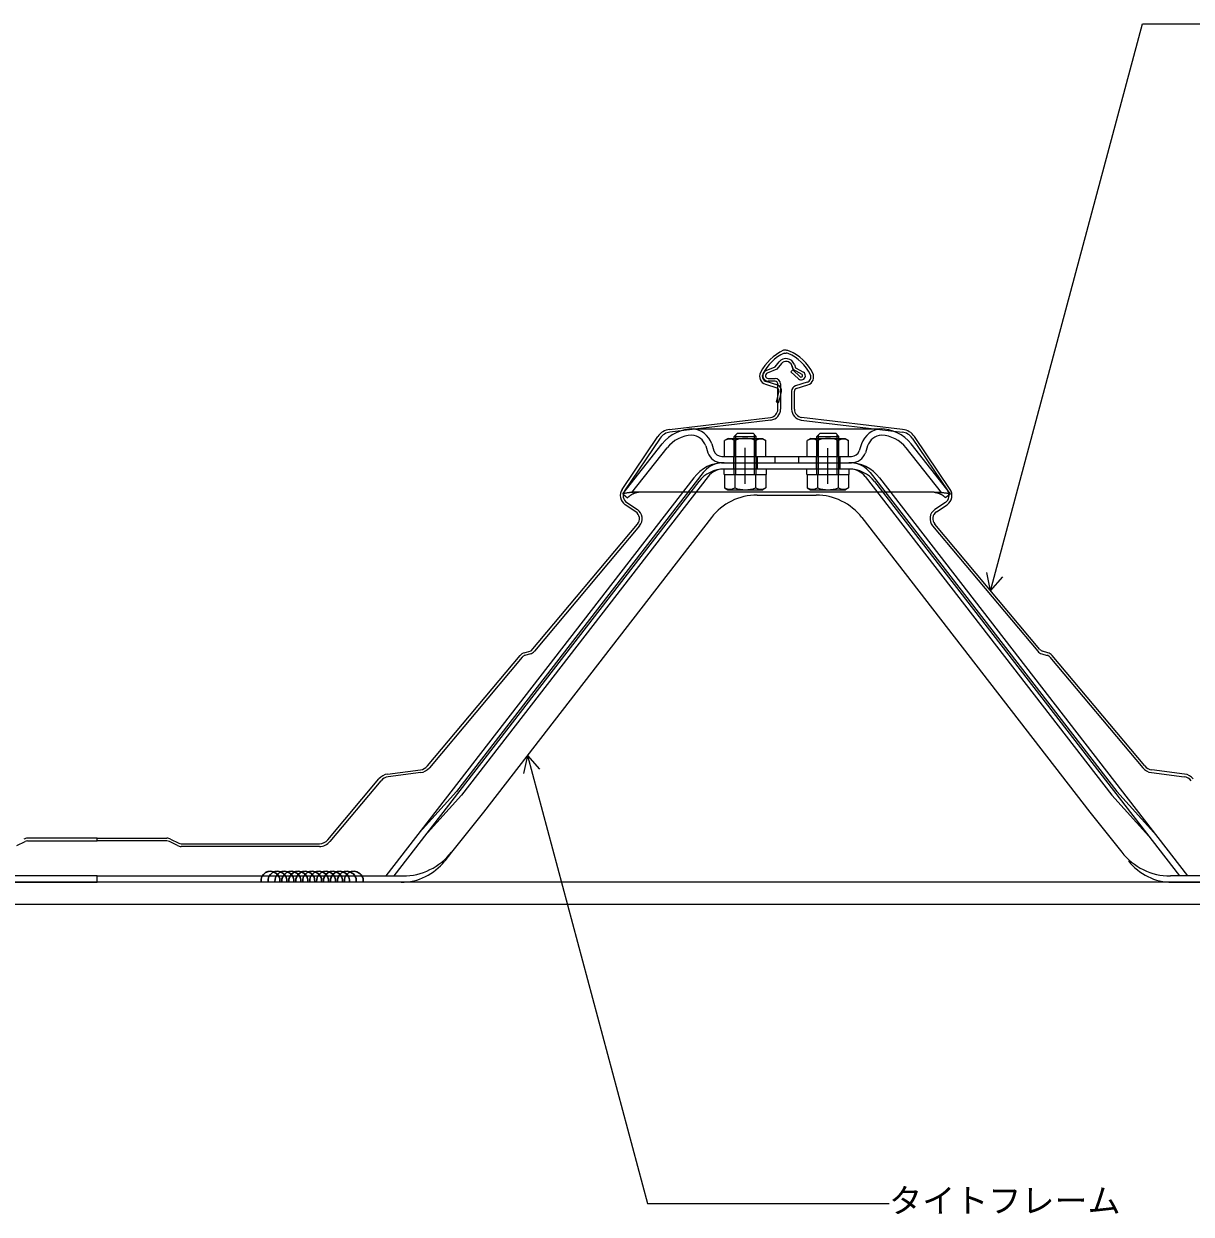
# Model space of a CAD drawing. Units: millimetres at full size, sheet at 1:3; details may follow other scales. Extents: x -1262 to 3778, y -891 to 1036.
# Drawn here: x 2548.5 to 2972.1, y 67.6 to 499.5 of the extents above; entities that cross this region are included whole.
import ezdxf
from ezdxf.enums import TextEntityAlignment as Align

# ---------------------------------------------------------------- set-up
doc = ezdxf.new("R2010")
doc.units = ezdxf.units.MM
doc.header["$LTSCALE"] = 3
for name, color, linetype, lineweight in [('0-6_名称1', 5, 'Continuous', 25), ('0-B_屋根1', 6, 'Continuous', 20), ('2-A_タイトフレーム', 3, 'Continuous', 9), ('3-F_シーリング1', 134, 'Continuous', 30), ('4-2_H鋼1', 2, 'Continuous', 18)]:
    doc.layers.add(name, color=color, linetype=linetype, lineweight=lineweight)
doc.styles.add('ＭＳ ゴシック', font='')
doc.styles.get('ＭＳ ゴシック').set_extended_font_data('MS Gothic')

msp = doc.modelspace()

# ---------------------------------------------------------------- linework, layer by layer
at = {"layer": '0-6_名称1'}
for p, q in [((2899.315, 293.772), (2897.97, 300.344)), ((2899.315, 293.772), (2903.766, 298.791)), ((2731.201, 234.028), (2729.856, 227.456)), ((2731.201, 234.028), (2735.651, 229.009))]:
    msp.add_line(p, q, dxfattribs=at)
for points in [[(2899.315, 293.772), (2954.429, 499.46), (3001.258, 499.46)], [(2731.201, 234.028), (2774.76, 71.464), (2862.484, 71.464)]]:
    msp.add_lwpolyline(points, dxfattribs=at)
at = {"layer": '0-B_屋根1'}
for p, q in [((2825.095, 380.994), (2824.195, 380.994)), ((2824.419, 379.995), (2825.095, 379.995)), ((2828.105, 375.881), (2828.537, 374.683)), ((2827.164, 375.541), (2827.719, 374.007)), ((2817.579, 368.675), (2821.766, 367.373)), ((2822.063, 368.328), (2817.876, 369.63)), ((2818.595, 370.795), (2821.095, 370.795)), ((2821.095, 369.794), (2818.595, 369.794)), ((2822.095, 359.659), (2822.095, 368.794)), ((2823.095, 368.795), (2823.095, 359.659)), ((2832.707, 369.427), (2828.483, 368.07)), ((2828.789, 367.118), (2833.013, 368.475)), ((2827.095, 366.165), (2827.095, 359.659)), ((2828.095, 359.659), (2828.095, 366.165)), ((2782.822, 352.319), (2819.45, 356.68)), ((2819.568, 355.687), (2782.94, 351.326)), ((2830.622, 355.687), (2867.25, 351.326)), ((2867.369, 352.319), (2830.74, 356.68)), ((2765.614, 330.551), (2778.559, 349.719)), ((2779.387, 349.159), (2766.442, 329.991)), ((2870.803, 349.159), (2883.748, 329.991)), ((2884.577, 330.551), (2871.632, 349.719)), ((2770.56, 322.384), (2766.69, 324.997)), ((2767.25, 325.826), (2771.12, 323.212)), ((2882.941, 325.826), (2879.071, 323.212)), ((2879.63, 322.384), (2883.5, 324.997)), ((2771.945, 317.326), (2733.784, 271.848)), ((2878.245, 317.326), (2916.406, 271.848)), ((2917.172, 272.49), (2879.011, 317.969)), ((2694.912, 230.188), (2728.591, 270.326)), ((2729.357, 269.683), (2695.678, 229.546)), ((2732.321, 270.895), (2730.332, 270.318)), ((2917.869, 270.895), (2919.858, 270.318)), ((2920.137, 271.279), (2918.147, 271.855)), ((2920.833, 269.683), (2954.513, 229.546)), ((2955.279, 230.188), (2921.6, 270.325)), ((2658.794, 203.423), (2677.32, 225.502)), ((2678.086, 224.86), (2659.56, 202.781)), ((2680.504, 227.246), (2692.365, 228.793)), ((2692.494, 227.801), (2680.633, 226.255)), ((2957.696, 227.801), (2969.557, 226.255)), ((2969.686, 227.246), (2957.826, 228.793)), ((2575.095, 203.995), (2549.803, 203.995)), ((2601.728, 203.678), (2604.673, 202.206)), ((2545.964, 201.311), (2548.909, 202.783)), ((2604.226, 201.311), (2601.281, 202.783)), ((2605.567, 201.995), (2655.73, 201.995)), ((2655.73, 200.995), (2605.567, 200.995))]:
    msp.add_line(p, q, dxfattribs=at)
for points in [[(2817.84, 373.646), (2821.147, 374.99), (2822.602, 376.799)], [(2823.381, 376.172), (2821.763, 374.161), (2818.216, 372.72)], [(2828.105, 375.881), (2828.537, 374.683), (2831.41, 373.054)], [(2829.578, 370.692), (2826.855, 373.196), (2827.533, 373.933), (2830.257, 371.426)], [(2830.874, 372.21), (2827.719, 374.007), (2827.164, 375.541)], [(2822.439, 366.173), (2821.452, 362.273), (2822.421, 362.028), (2823.408, 365.928)], [(2730.054, 271.279), (2732.627, 272.024), (2771.179, 317.969)], [(2549.803, 202.995), (2575.095, 202.995), (2575.095, 203.995)], [(2600.387, 202.995), (2575.095, 202.995), (2575.095, 203.995), (2600.387, 203.995)]]:
    msp.add_lwpolyline(points, dxfattribs=at)
for centre, radius, start, end in [((2831.691, 364.812), 17.834, 114.85353, 152.90711), ((2825.096, 377.999), 2.995, 66.57536, 90.0188), ((2819.534, 365.146), 17, 26.54208, 66.59444), ((2831.691, 364.812), 16.834, 115.59267, 153.13098), ((2825.093, 374.78), 3.207, 20.0769, 140.98235), ((2825.095, 374.793), 2.2, 19.8741, 141.18971), ((2825.095, 377.996), 1.999, 66.57715, 89.99521), ((2819.534, 365.146), 16, 25.93718, 66.59444), ((2818.47, 371.54), 3, 152.3059, 252.73149), ((2818.47, 371.54), 2, 153.88999, 252.73245), ((2818.595, 371.794), 2, 112.17758, 269.99958), ((2818.595, 371.795), 1, 112.25568, 269.99723), ((2830.595, 371.795), 1.5, 227.30688, 57.10469), ((2830.595, 371.794), 0.5, 227.51087, 56.11639), ((2832.095, 371.331), 2, 287.81273, 24.00079), ((2832.095, 371.331), 3, 287.81508, 28.07475), ((2821.095, 368.795), 2, 0.00034, 90), ((2821.095, 368.794), 1, 0, 90), ((2821.47, 366.418), 1, 345.8, 72.72865), ((2821.469, 366.418), 2, 345.8, 72.72843), ((2829.095, 366.165), 2, 107.81598, 180), ((2829.095, 366.165), 1, 107.81574, 180), ((2830.595, 371.795), 1.5, 227.30688, 227.38289), ((2819.095, 359.659), 3, 276.78889, 360), ((2819.095, 359.659), 4, 276.78897, 0.00034), ((2831.095, 359.659), 4, 180, 263.21103), ((2831.095, 359.659), 3, 180, 263.21099), ((2783.531, 346.361), 6, 96.78889, 145.96789), ((2783.531, 346.361), 5, 96.78897, 145.96798), ((2866.659, 346.361), 5, 34.03215, 83.21103), ((2866.659, 346.361), 6, 34.03194, 83.21099), ((2768.928, 328.312), 4, 145.96789, 235.96851), ((2768.928, 328.312), 3, 145.96798, 235.96851), ((2881.262, 328.312), 3, 304.03234, 34.03215), ((2881.262, 328.312), 4, 304.03192, 34.03194), ((2768.881, 319.897), 3, 320.00001, 55.96851), ((2768.881, 319.897), 4, 319.99997, 55.96851), ((2881.309, 319.897), 4, 124.03234, 219.99999), ((2881.309, 319.897), 3, 124.03192, 220.00003), ((2918.704, 273.776), 2, 220.00003, 253.83481), ((2730.889, 268.397), 3, 106.16424, 139.99997), ((2730.889, 268.397), 2, 106.16519, 139.99997), ((2731.486, 273.776), 3, 286.16519, 319.99997), ((2918.704, 273.776), 3, 219.99999, 253.83529), ((2919.301, 268.397), 2, 40.00003, 73.83529), ((2919.301, 268.397), 3, 39.99998, 73.83481), ((2691.847, 232.759), 4, 277.42953, 319.99997), ((2691.847, 232.759), 5, 277.42957, 319.99997), ((2958.343, 232.759), 5, 220.00003, 262.57043), ((2958.343, 232.759), 4, 219.99998, 262.57047), ((2681.151, 222.288), 5, 97.42953, 139.99996), ((2681.151, 222.288), 4, 97.42957, 139.99998), ((2969.039, 222.288), 4, 40.00002, 82.57043), ((2969.039, 222.288), 5, 39.99994, 82.57047), ((2549.803, 200.995), 3, 90, 116.5665), ((2549.803, 200.995), 2, 90, 116.56505), ((2600.387, 200.995), 3, 63.43399, 90), ((2600.387, 200.995), 2, 63.43495, 90), ((2655.73, 205.995), 4, 270, 319.99996), ((2605.567, 203.995), 3, 243.43495, 270), ((2605.567, 203.995), 2, 243.43399, 270), ((2655.73, 205.995), 5, 270, 319.99998)]:
    msp.add_arc(centre, radius, start, end, dxfattribs=at)
at = {"layer": '2-A_タイトフレーム'}
for p, q in [((2790.504, 352.519), (2859.116, 352.519)), ((2806.913, 335.919), (2806.913, 350.344)), ((2814.288, 349.719), (2813.088, 350.919)), ((2813.663, 335.919), (2813.663, 350.344)), ((2836.913, 335.919), (2836.913, 350.344)), ((2844.288, 349.719), (2843.088, 350.919)), ((2843.663, 335.919), (2843.663, 350.344)), ((2765.788, 328.949), (2780.091, 347.019)), ((2769.093, 329.419), (2781.894, 345.591)), ((2795.917, 346.305), (2796.724, 343.858)), ((2798.101, 347.026), (2798.908, 344.579)), ((2804.038, 349.019), (2802.783, 348.294)), ((2802.783, 342.519), (2802.783, 348.294)), ((2804.038, 349.019), (2816.538, 349.019)), ((2806.288, 349.719), (2814.288, 349.719)), ((2806.288, 335.919), (2806.288, 349.719)), ((2806.535, 342.519), (2806.535, 348.294)), ((2810.288, 332.564), (2810.288, 345.637)), ((2814.041, 342.519), (2814.041, 348.294)), ((2814.288, 335.919), (2814.288, 349.719)), ((2816.538, 349.019), (2817.794, 348.294)), ((2817.794, 342.519), (2817.794, 348.294)), ((2834.038, 349.019), (2832.783, 348.294)), ((2832.783, 342.519), (2832.783, 348.294)), ((2834.038, 349.019), (2846.538, 349.019)), ((2836.288, 349.719), (2844.288, 349.719)), ((2836.288, 335.919), (2836.288, 349.719)), ((2836.535, 342.519), (2836.535, 348.294)), ((2840.288, 332.564), (2840.288, 345.51)), ((2844.041, 342.519), (2844.041, 348.294)), ((2844.288, 335.919), (2844.288, 349.719)), ((2846.538, 349.019), (2847.794, 348.294)), ((2847.794, 342.519), (2847.794, 348.294)), ((2852.475, 347.026), (2851.668, 344.579)), ((2854.66, 346.305), (2853.852, 343.858)), ((2881.483, 329.419), (2868.682, 345.591)), ((2884.788, 328.949), (2870.485, 347.019)), ((2801.757, 342.519), (2848.869, 342.519)), ((2806.038, 342.519), (2806.038, 337.919)), ((2814.538, 342.519), (2814.538, 337.919)), ((2821.038, 342.519), (2821.038, 340.219)), ((2829.538, 342.519), (2829.538, 340.219)), ((2836.038, 342.519), (2836.038, 337.919)), ((2844.538, 342.519), (2844.538, 337.919)), ((2801.707, 340.219), (2848.869, 340.219)), ((2848.24, 337.919), (2802.336, 337.919)), ((2802.588, 335.919), (2802.588, 337.919)), ((2817.988, 335.919), (2817.988, 337.919)), ((2832.588, 335.919), (2832.588, 337.919)), ((2847.988, 335.919), (2847.988, 337.919)), ((2791.585, 334.786), (2679.788, 190.295)), ((2793.404, 333.379), (2682.696, 190.295)), ((2794.981, 336.61), (2705.507, 220.97)), ((2796.8, 335.203), (2707.327, 219.562)), ((2802.588, 335.919), (2817.988, 335.919)), ((2802.783, 335.919), (2802.783, 331.086)), ((2806.535, 335.919), (2806.535, 331.086)), ((2814.041, 335.919), (2814.041, 331.086)), ((2817.794, 335.919), (2817.794, 331.086)), ((2832.588, 335.919), (2847.988, 335.919)), ((2832.783, 335.919), (2832.783, 331.086)), ((2836.535, 335.919), (2836.535, 331.086)), ((2844.041, 335.919), (2844.041, 331.086)), ((2847.794, 335.919), (2847.794, 331.086)), ((2853.776, 335.203), (2943.25, 219.562)), ((2855.595, 336.61), (2945.069, 220.97)), ((2857.173, 333.379), (2967.88, 190.295)), ((2858.992, 334.786), (2970.788, 190.295)), ((2765.9, 328.972), (2765.788, 328.949)), ((2765.788, 328.949), (2767.592, 327.522)), ((2878.788, 329.517), (2771.587, 329.517)), ((2802.783, 331.086), (2803.938, 330.419)), ((2803.938, 330.419), (2816.638, 330.419)), ((2814.575, 328.469), (2836.001, 328.469)), ((2817.794, 331.086), (2816.638, 330.419)), ((2832.783, 331.086), (2833.938, 330.419)), ((2833.938, 330.419), (2846.638, 330.419)), ((2847.794, 331.086), (2846.638, 330.419)), ((2884.788, 328.949), (2882.985, 327.522)), ((2884.676, 328.972), (2884.788, 328.949)), ((2767.642, 327.569), (2767.592, 327.522)), ((2882.935, 327.569), (2882.985, 327.522)), ((2797.966, 320.32), (2715.259, 213.425)), ((2852.61, 320.32), (2935.317, 213.425)), ((2705.507, 220.97), (2692.027, 206.113)), ((2945.069, 220.97), (2958.549, 206.113)), ((2707.327, 219.562), (2693.846, 204.705)), ((2943.25, 219.562), (2956.73, 204.705)), ((2715.259, 213.425), (2703.679, 198.948)), ((2935.317, 213.425), (2946.897, 198.948)), ((2703.679, 198.948), (2701.209, 195.756))]:
    msp.add_line(p, q, dxfattribs=at)
for points in [[(2806.288, 349.719), (2807.488, 350.919), (2813.088, 350.919)], [(2836.288, 349.719), (2837.488, 350.919), (2843.088, 350.919)], [(2771.788, 329.517), (2771.701, 329.518), (2771.612, 329.519), (2771.521, 329.519), (2771.427, 329.52), (2771.328, 329.52), (2771.223, 329.52), (2771.112, 329.519), (2770.993, 329.517), (2770.864, 329.516), (2770.725, 329.513), (2770.576, 329.509), (2770.415, 329.505), (2770.246, 329.5), (2770.069, 329.493), (2769.885, 329.485), (2769.696, 329.476), (2769.502, 329.465), (2769.305, 329.452), (2769.105, 329.437), (2768.905, 329.421), (2768.704, 329.402), (2768.505, 329.382), (2768.308, 329.36), (2768.113, 329.336), (2767.922, 329.312), (2767.735, 329.287), (2767.554, 329.261), (2767.379, 329.235), (2767.211, 329.209), (2767.051, 329.184), (2766.9, 329.159), (2766.756, 329.134), (2766.62, 329.11), (2766.49, 329.086), (2766.365, 329.063), (2766.244, 329.04), (2766.127, 329.017), (2766.013, 328.994), (2765.9, 328.972)], [(2771.788, 329.517), (2771.701, 329.505), (2771.612, 329.493), (2771.523, 329.48), (2771.431, 329.466), (2771.337, 329.45), (2771.239, 329.433), (2771.138, 329.413), (2771.031, 329.392), (2770.92, 329.367), (2770.802, 329.339), (2770.678, 329.308), (2770.549, 329.273), (2770.415, 329.235), (2770.276, 329.192), (2770.135, 329.146), (2769.992, 329.096), (2769.847, 329.041), (2769.703, 328.982), (2769.559, 328.919), (2769.417, 328.851), (2769.277, 328.778), (2769.14, 328.702), (2769.007, 328.623), (2768.878, 328.542), (2768.754, 328.46), (2768.635, 328.378), (2768.521, 328.297), (2768.414, 328.218), (2768.314, 328.142), (2768.221, 328.069), (2768.136, 328.001), (2768.057, 327.937), (2767.985, 327.877), (2767.919, 327.82), (2767.857, 327.766), (2767.799, 327.715), (2767.745, 327.665), (2767.692, 327.616), (2767.642, 327.569)], [(2878.788, 329.517), (2878.876, 329.518), (2878.964, 329.519), (2879.055, 329.519), (2879.149, 329.52), (2879.248, 329.52), (2879.353, 329.52), (2879.464, 329.519), (2879.584, 329.517), (2879.712, 329.516), (2879.851, 329.513), (2880.001, 329.509), (2880.161, 329.505), (2880.33, 329.5), (2880.507, 329.493), (2880.691, 329.485), (2880.88, 329.476), (2881.074, 329.465), (2881.272, 329.452), (2881.471, 329.437), (2881.672, 329.421), (2881.872, 329.402), (2882.071, 329.382), (2882.269, 329.36), (2882.463, 329.336), (2882.654, 329.312), (2882.841, 329.287), (2883.022, 329.261), (2883.197, 329.235), (2883.365, 329.209), (2883.525, 329.184), (2883.676, 329.159), (2883.82, 329.134), (2883.956, 329.11), (2884.087, 329.086), (2884.212, 329.063), (2884.332, 329.04), (2884.449, 329.017), (2884.564, 328.994), (2884.676, 328.972)], [(2878.788, 329.517), (2878.876, 329.505), (2878.964, 329.493), (2879.054, 329.48), (2879.145, 329.466), (2879.24, 329.45), (2879.337, 329.433), (2879.439, 329.413), (2879.545, 329.392), (2879.657, 329.367), (2879.774, 329.339), (2879.898, 329.308), (2880.027, 329.273), (2880.162, 329.235), (2880.3, 329.192), (2880.441, 329.146), (2880.584, 329.096), (2880.729, 329.041), (2880.873, 328.982), (2881.017, 328.919), (2881.16, 328.851), (2881.299, 328.778), (2881.436, 328.702), (2881.569, 328.623), (2881.698, 328.542), (2881.822, 328.46), (2881.942, 328.378), (2882.055, 328.297), (2882.162, 328.218), (2882.262, 328.142), (2882.355, 328.069), (2882.441, 328.001), (2882.519, 327.937), (2882.591, 327.877), (2882.657, 327.82), (2882.719, 327.766), (2882.777, 327.715), (2882.832, 327.665), (2882.884, 327.616), (2882.935, 327.569)], [(2465.185, 187.995), (2575.095, 187.995), (2575.095, 190.295), (2464.534, 190.295)], [(2685.392, 187.995), (2575.095, 187.995), (2575.095, 190.295), (2686.042, 190.295)], [(2965.185, 187.995), (3075.095, 187.995), (3075.095, 190.295), (2964.534, 190.295)]]:
    msp.add_lwpolyline(points, dxfattribs=at)
for centre, radius, start, end in [((2791.46, 338.019), 14.5, 90, 141.63658), ((2791.46, 338.019), 12.2, 92.66953, 141.63658), ((2790.504, 344.519), 5.7, 18.26289, 86.09409), ((2790.504, 344.519), 8, 18.26289, 87.07932), ((2860.073, 344.519), 8, 92.92068, 161.73711), ((2860.073, 344.519), 5.7, 93.90591, 161.73711), ((2859.116, 338.019), 14.5, 38.36342, 90), ((2859.116, 338.019), 12.2, 38.36342, 87.33047), ((2804.659, 345.044), 3.753, 59.99996, 120.00004), ((2810.288, 338.943), 10.076, 68.13455, 111.86545), ((2815.917, 345.044), 3.753, 59.99996, 120.00004), ((2834.659, 345.044), 3.753, 59.99996, 120.00004), ((2840.288, 338.943), 10.076, 68.13455, 111.86545), ((2845.917, 345.044), 3.753, 59.99996, 120.00004), ((2801.757, 345.519), 5.3, 198.26289, 270), ((2801.757, 345.519), 3, 198.26289, 270), ((2848.819, 345.519), 3, 270, 341.73711), ((2848.819, 345.519), 5.3, 270, 341.73711), ((2802.657, 326.219), 14, 90, 142.27008), ((2802.657, 326.219), 11.7, 90, 142.27008), ((2802.336, 330.919), 9.3, 98.70234, 142.27008), ((2802.336, 330.919), 7, 90, 142.27008), ((2847.919, 326.219), 14, 37.72992, 90), ((2847.919, 326.219), 11.7, 37.72992, 90), ((2848.24, 330.919), 7, 37.72992, 90), ((2848.24, 330.919), 9.3, 37.72992, 81.29766), ((2814.575, 307.469), 21, 90, 142.27008), ((2804.659, 334.336), 3.753, 240.00023, 299.99978), ((2810.288, 341.307), 10.888, 249.83899, 290.16101), ((2815.917, 334.336), 3.753, 240.00023, 299.99977), ((2834.659, 334.336), 3.753, 240.00023, 299.99978), ((2836.001, 307.469), 21, 37.72992, 90), ((2840.288, 341.307), 10.888, 249.83899, 290.16101), ((2845.917, 334.336), 3.753, 240.00023, 299.99977), ((2686.042, 212.595), 22.3, 270, 322.27008), ((2964.534, 212.595), 22.3, 217.72992, 270), ((2685.391, 207.995), 20, 270, 322.27008), ((2965.185, 207.995), 20, 217.72992, 270)]:
    msp.add_arc(centre, radius, start, end, dxfattribs=at)
at = {"layer": '3-F_シーリング1'}
for centre in [(2637.991, 188.544), (2640.509, 188.544), (2643.028, 188.544), (2645.546, 188.544), (2648.065, 188.544), (2650.584, 188.544), (2653.102, 188.544), (2655.621, 188.544), (2658.139, 188.544), (2660.658, 188.544), (2663.177, 188.544), (2665.695, 188.544), (2668.214, 188.544)]:
    msp.add_arc(centre, 3.441, 348.88023, 186.89374, dxfattribs=at)
at = {"layer": '4-2_H鋼1'}
for p, q in [((3517.595, 187.994), (1767.647, 187.994)), ((3646.176, 179.994), (2087.066, 179.994))]:
    msp.add_line(p, q, dxfattribs=at)

# ---------------------------------------------------------------- texts
at = {"layer": '0-6_名称1', "style": 'ＭＳ ゴシック'}
msp.add_text('タイトフレーム', height=8.798, dxfattribs=at).set_placement((2862.484, 65.464), align=Align.BOTTOM_LEFT)

doc.saveas('drawing.dxf')
